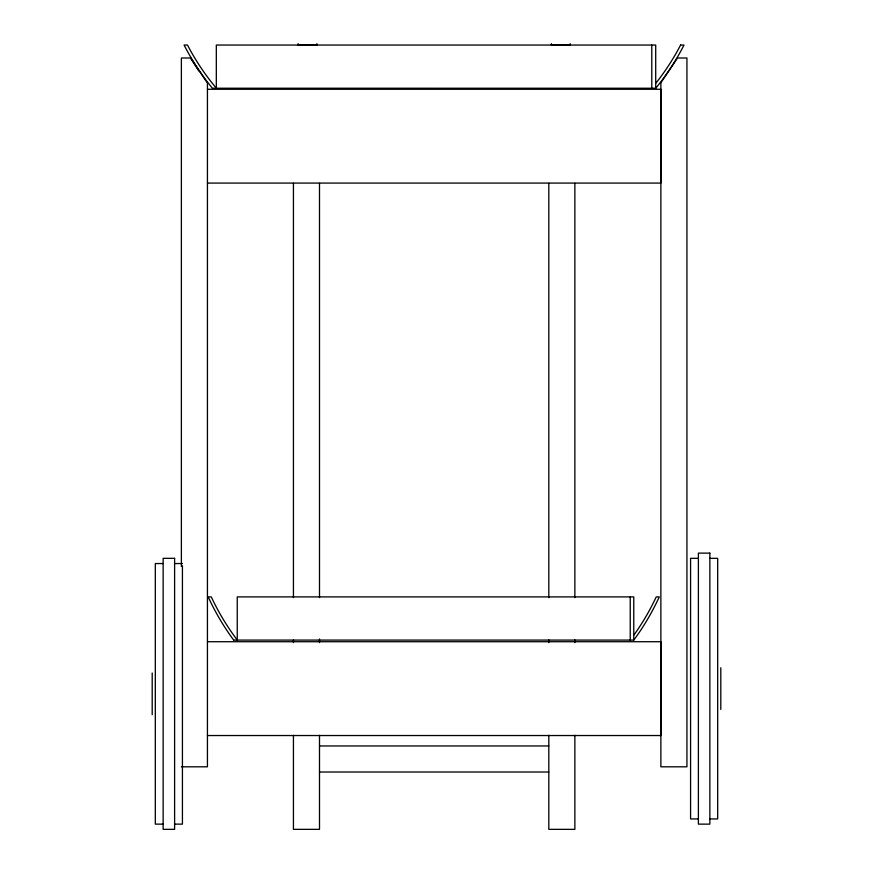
<?xml version="1.0" encoding="UTF-8"?>
<svg xmlns="http://www.w3.org/2000/svg" width="873" height="873" viewBox="0 0 873 873"><rect width="100%" height="100%" fill="white"/><g stroke="black" fill="none" stroke-linecap="round" stroke-linejoin="round"><path stroke-width="1.31" d="M298.13 44.839L316.888 44.839M551.42 44.839L570.178 44.839M680.602 45.047L684.028 45.047L683.243 46.531A239.693 239.693 0 0 1 655.721 88.238L212.39 88.228A239.693 239.693 0 0 1 184.869 46.531L184.072 45.047L187.499 45.047A236.561 236.561 0 0 0 214.66 86.198L216.318 88.228L216.318 45.047L655.71 45.047L655.71 88.228M181.377 766.81L207.436 766.81L207.436 83.044L190.598 58L181.377 58L181.377 566.435M207.436 89.275L660.872 89.275L660.872 183.079L207.436 183.079M698.389 558.338L690.576 558.338L690.576 818.929L698.389 818.929M709.858 558.338L717.682 558.338L717.682 818.929L709.858 818.929M163.142 563.543L155.318 563.543L155.318 824.134L163.142 824.134M174.611 563.543L182.424 563.543M233.713 640.084L633.765 640.084L633.765 596.903L237.249 596.903L237.249 640.084L235.765 638.054A240.228 240.228 0 0 1 211.277 596.892L208.156 596.903L208.865 598.387A243.414 243.414 0 0 0 233.691 640.105M207.436 641.72L660.872 641.72L660.872 735.535L207.436 735.535M319.496 745.957L548.811 745.957M319.496 772.016L548.811 772.016M174.611 824.134L182.424 824.134L182.424 565.769M190.598 58L198.706 70.877M720.803 667.78L720.803 709.476M651.782 45.047L651.782 88.228M630.23 596.903L630.23 640.084M574.87 183.319L574.87 597.645M574.87 639.898L574.87 642.626M574.87 735.306L574.87 829.35L548.811 829.35L548.811 735.306M570.178 43.65L570.178 45.309M551.42 43.65L551.42 45.309M548.811 183.319L548.811 597.645M548.811 639.898L548.811 642.626M319.496 183.319L319.496 597.645M319.496 639.003L319.496 642.626M319.496 735.306L319.496 829.35L293.437 829.35L293.437 735.306M316.888 43.65L316.888 45.309M298.13 43.65L298.13 45.309M293.437 183.319L293.437 597.645M293.437 639.898L293.437 642.626M152.197 672.996L152.197 714.692M633.787 640.105A243.414 243.414 0 0 0 658.58 598.376L659.322 596.903L656.223 596.903A240.228 240.228 0 0 1 634.049 634.878M680.591 45.036A236.561 236.561 0 0 1 656.016 83.011M660.872 82.76L660.872 766.81L686.931 766.81L686.931 58L677.481 58L660.872 82.76M709.858 553.122L698.389 553.122L698.389 824.134L709.858 824.134L709.858 553.122M174.611 558.338L163.142 558.338L163.142 829.35L174.611 829.35L174.611 558.338"/></g></svg>
